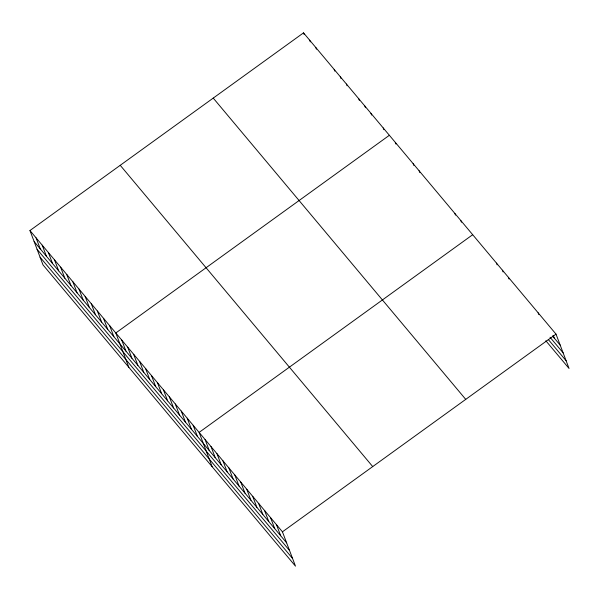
<?xml version="1.0" encoding="UTF-8"?>
<svg xmlns="http://www.w3.org/2000/svg" width="599" height="599" viewBox="0 0 599 599"><rect width="100%" height="100%" fill="white"/><g stroke="black" fill="none" stroke-linecap="round" stroke-linejoin="round"><path stroke-width="0.9" d="M29.95 230.54L282.443 531.822L295.479 566.145L42.986 264.863L29.95 230.54L303.521 32.855L556.014 334.137L569.05 368.46L545.839 340.764M389.365 135.292L115.802 332.977L128.837 367.299M472.686 234.718L199.123 432.403L212.158 466.718M282.443 531.822L556.014 334.137M552.473 335.957L560.207 345.189M550.032 337.244L563.127 352.871M548.28 339.476L566.13 360.778M213.237 98.094L465.737 399.376M120.227 165.309L372.72 466.591M34.15 241.592L286.644 542.874M37.063 249.274L289.564 550.556M40.073 257.181L292.567 558.463M553.289 335.537L554.262 338.091M538.157 312.835L538.801 314.535M508.401 277.322L509.045 279.029M502.449 270.224L503.093 271.924M496.496 263.126L497.14 264.825M460.788 220.514L461.432 222.214M454.836 213.409L455.48 215.108M419.128 170.797L419.772 172.497M413.175 163.699L413.819 165.399M395.318 142.397L395.961 144.097M383.233 127.976L383.877 129.676M370.968 113.338L371.612 115.045M364.836 106.023L365.48 107.723M358.704 98.708L359.348 100.407M346.439 84.077L347.091 85.777M340.307 76.754L340.958 78.454M334.175 69.439L334.826 71.139M315.778 47.493L316.429 49.193M309.646 40.17L310.297 41.87M303.521 32.855L304.165 34.555M276.491 524.724L280.691 535.776M270.546 517.618L274.739 528.67M264.593 510.52L268.786 521.572M258.641 503.415L262.834 514.466M252.688 496.316L256.889 507.368M246.736 489.218L250.936 500.262M240.783 482.113L244.984 493.164M234.83 475.014L239.031 486.059M228.878 467.909L233.078 478.96M222.933 460.811L227.126 471.855M216.98 453.705L221.173 464.757M211.028 446.607L215.221 457.651M205.075 439.501L209.268 450.553M193.17 425.297L197.371 436.349M187.217 418.199L191.418 429.251M181.265 411.094L185.465 422.145M175.312 403.996L179.513 415.047M169.367 396.89L173.56 407.941M163.415 389.792L167.608 400.843M157.462 382.686L161.655 393.738M151.51 375.588L155.71 386.64M145.557 368.49L149.757 379.534M139.604 361.384L143.805 372.436M133.652 354.286L137.852 365.33M127.699 347.18L131.9 358.232M121.747 340.082L125.947 351.126M109.669 325.661L113.862 336.713M103.537 318.346L107.73 329.398M97.405 311.031L101.598 322.075M91.273 303.708L95.466 314.76M85.14 296.393L89.333 307.444M79.008 289.077L83.201 300.129M72.876 281.762L77.069 292.814M66.744 274.447L70.937 285.491M60.611 267.124L64.804 278.176M54.479 259.809L58.672 270.86M48.347 252.493L52.547 263.545M42.215 245.178L46.415 256.222M36.082 237.855L40.283 248.907"/></g></svg>
